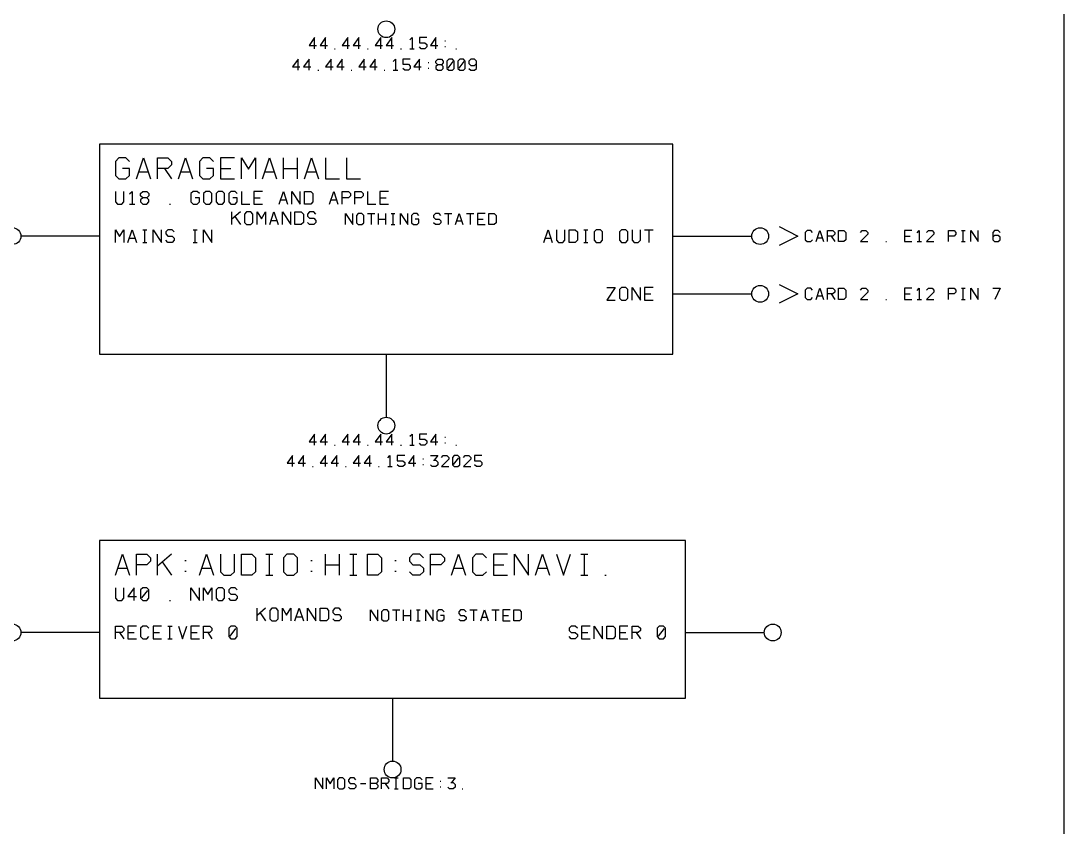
# Model space of a CAD drawing. Header units: millimetres. Extents: x 10 to 2534, y 10 to 1372.
# Drawn here: x 1337.2 to 1535.9, y 1051.6 to 1205.2 of the extents above; entities that cross this region are included whole.
import ezdxf

# ---------------------------------------------------------------- set-up
doc = ezdxf.new("R2010")
doc.units = ezdxf.units.MM
for name, color, linetype, lineweight in [('DEVICE', 7, 'CONTINUOUS', 25), ('GROUP', 6, 'CONTINUOUS', 25), ('LABEL', 8, 'CONTINUOUS', 25), ('PANE', 250, 'CONTINUOUS', 25), ('POINT', 4, 'CONTINUOUS', 25), ('PORT_BUS', 5, 'CONTINUOUS', 25), ('PORT_IN', 3, 'CONTINUOUS', 25), ('PORT_OUT', 30, 'CONTINUOUS', 25), ('PORTAL', 2, 'CONTINUOUS', 25)]:
    doc.layers.add(name, color=color, linetype=linetype, lineweight=lineweight)

msp = doc.modelspace()

# ---------------------------------------------------------------- linework, layer by layer
at = {"layer": 'DEVICE'}
for points in [[(1352.2, 1141.7), (1461.4, 1141.7), (1461.4, 1181.7), (1352.2, 1181.7)], [(1352.2, 1076.2), (1463.8, 1076.2), (1463.8, 1106.2), (1352.2, 1106.2)]]:
    msp.add_lwpolyline(points, close=True, dxfattribs=at)
at = {"layer": 'GROUP'}
msp.add_lwpolyline([(24, 223.4), (1535.9, 223.4), (1535.9, 1327.2), (24, 1327.2)], close=True, dxfattribs=at)
at = {"layer": 'LABEL'}
for points in [[(1393.15, 1199.9), (1393.15, 1202), (1392.1, 1200.53), (1393.5, 1200.53)], [(1395.25, 1199.9), (1395.25, 1202), (1394.2, 1200.53), (1395.6, 1200.53)], [(1399.45, 1199.9), (1399.45, 1202), (1398.4, 1200.53), (1399.8, 1200.53)], [(1401.55, 1199.9), (1401.55, 1202), (1400.5, 1200.53), (1401.9, 1200.53)], [(1405.75, 1199.9), (1405.75, 1202), (1404.7, 1200.53), (1406.1, 1200.53)], [(1407.85, 1199.9), (1407.85, 1202), (1406.8, 1200.53), (1408.2, 1200.53)], [(1411.28, 1201.58), (1411.7, 1202), (1411.7, 1199.9)], [(1414.5, 1202), (1413.1, 1202), (1413.1, 1201.02), (1414.15, 1201.02), (1414.5, 1200.67), (1414.5, 1200.25), (1414.15, 1199.9), (1413.45, 1199.9), (1413.1, 1200.25)], [(1416.25, 1199.9), (1416.25, 1202), (1415.2, 1200.53), (1416.6, 1200.53)], [(1417.93, 1201.37), (1418.07, 1201.37)], [(1417.93, 1200.32), (1418.07, 1200.32)], [(1396.93, 1199.9), (1397.07, 1199.9)], [(1403.23, 1199.9), (1403.37, 1199.9)], [(1409.53, 1199.9), (1409.67, 1199.9)], [(1411.28, 1199.9), (1412.12, 1199.9)], [(1420.03, 1199.9), (1420.17, 1199.9)], [(1357.866667, 1178.433333), (1357.2, 1179.1), (1355.866667, 1179.1), (1355.2, 1178.433333), (1355.2, 1175.766667), (1355.866667, 1175.1), (1357.2, 1175.1), (1357.866667, 1175.766667), (1357.866667, 1177.1), (1356.533333, 1177.1)], [(1359.2, 1175.1), (1360.533333, 1179.1), (1361.866667, 1175.1)], [(1363.2, 1175.1), (1363.2, 1179.1), (1365.2, 1179.1), (1365.866667, 1178.433333), (1365.866667, 1177.766667), (1365.2, 1177.1), (1363.2, 1177.1)], [(1367.2, 1175.1), (1368.533333, 1179.1), (1369.866667, 1175.1)], [(1373.866667, 1178.433333), (1373.2, 1179.1), (1371.866667, 1179.1), (1371.2, 1178.433333), (1371.2, 1175.766667), (1371.866667, 1175.1), (1373.2, 1175.1), (1373.866667, 1175.766667), (1373.866667, 1177.1), (1372.533333, 1177.1)], [(1377.866667, 1179.1), (1375.2, 1179.1), (1375.2, 1175.1), (1377.866667, 1175.1)], [(1379.2, 1175.1), (1379.2, 1179.1), (1380.533333, 1176.966667), (1381.866667, 1179.1), (1381.866667, 1175.1)], [(1383.2, 1175.1), (1384.533333, 1179.1), (1385.866667, 1175.1)], [(1387.2, 1175.1), (1387.2, 1179.1)], [(1389.866667, 1175.1), (1389.866667, 1179.1)], [(1391.2, 1175.1), (1392.533333, 1179.1), (1393.866667, 1175.1)], [(1395.2, 1179.1), (1395.2, 1175.1), (1397.866667, 1175.1)], [(1399.2, 1179.1), (1399.2, 1175.1), (1401.866667, 1175.1)], [(1359.666667, 1176.433333), (1361.4, 1176.433333)], [(1364.533333, 1177.1), (1365.866667, 1175.1)], [(1367.666667, 1176.433333), (1369.4, 1176.433333)], [(1375.2, 1177.1), (1377.2, 1177.1)], [(1383.666667, 1176.433333), (1385.4, 1176.433333)], [(1387.2, 1177.1), (1389.866667, 1177.1)], [(1391.666667, 1176.433333), (1393.4, 1176.433333)], [(1355.2, 1172.7), (1355.2, 1170.7), (1355.6, 1170.3), (1356.4, 1170.3), (1356.8, 1170.7), (1356.8, 1172.7)], [(1357.92, 1172.22), (1358.4, 1172.7), (1358.4, 1170.3)], [(1360.4, 1171.5), (1360, 1171.9), (1360, 1172.3), (1360.4, 1172.7), (1361.2, 1172.7), (1361.6, 1172.3), (1361.6, 1171.9), (1361.2, 1171.5), (1360.4, 1171.5), (1360, 1171.1), (1360, 1170.7), (1360.4, 1170.3), (1361.2, 1170.3), (1361.6, 1170.7), (1361.6, 1171.1), (1361.2, 1171.5)], [(1371.2, 1172.3), (1370.8, 1172.7), (1370, 1172.7), (1369.6, 1172.3), (1369.6, 1170.7), (1370, 1170.3), (1370.8, 1170.3), (1371.2, 1170.7), (1371.2, 1171.5), (1370.4, 1171.5)], [(1372.4, 1170.3), (1373.2, 1170.3), (1373.6, 1170.7), (1373.6, 1172.3), (1373.2, 1172.7), (1372.4, 1172.7), (1372, 1172.3), (1372, 1170.7), (1372.4, 1170.3)], [(1374.8, 1170.3), (1375.6, 1170.3), (1376, 1170.7), (1376, 1172.3), (1375.6, 1172.7), (1374.8, 1172.7), (1374.4, 1172.3), (1374.4, 1170.7), (1374.8, 1170.3)], [(1378.4, 1172.3), (1378, 1172.7), (1377.2, 1172.7), (1376.8, 1172.3), (1376.8, 1170.7), (1377.2, 1170.3), (1378, 1170.3), (1378.4, 1170.7), (1378.4, 1171.5), (1377.6, 1171.5)], [(1379.2, 1172.7), (1379.2, 1170.3), (1380.8, 1170.3)], [(1383.2, 1172.7), (1381.6, 1172.7), (1381.6, 1170.3), (1383.2, 1170.3)], [(1386.4, 1170.3), (1387.2, 1172.7), (1388, 1170.3)], [(1388.8, 1170.3), (1388.8, 1172.7), (1390.4, 1170.3), (1390.4, 1172.7)], [(1391.2, 1170.3), (1391.2, 1172.7), (1392.4, 1172.7), (1392.8, 1172.3), (1392.8, 1170.7), (1392.4, 1170.3), (1391.2, 1170.3)], [(1396, 1170.3), (1396.8, 1172.7), (1397.6, 1170.3)], [(1398.4, 1170.3), (1398.4, 1172.7), (1399.6, 1172.7), (1400, 1172.3), (1400, 1171.9), (1399.6, 1171.5), (1398.4, 1171.5)], [(1400.8, 1170.3), (1400.8, 1172.7), (1402, 1172.7), (1402.4, 1172.3), (1402.4, 1171.9), (1402, 1171.5), (1400.8, 1171.5)], [(1403.2, 1172.7), (1403.2, 1170.3), (1404.8, 1170.3)], [(1407.2, 1172.7), (1405.6, 1172.7), (1405.6, 1170.3), (1407.2, 1170.3)], [(1381.6, 1171.5), (1382.8, 1171.5)], [(1386.68, 1171.1), (1387.72, 1171.1)], [(1396.28, 1171.1), (1397.32, 1171.1)], [(1405.6, 1171.5), (1406.8, 1171.5)], [(1357.92, 1170.3), (1358.88, 1170.3)], [(1365.52, 1170.3), (1365.68, 1170.3)], [(1355.2, 1163), (1355.2, 1165.4), (1356, 1164.12), (1356.8, 1165.4), (1356.8, 1163)], [(1357.6, 1163), (1358.4, 1165.4), (1359.2, 1163)], [(1360.4, 1165.4), (1361.2, 1165.4)], [(1360.8, 1163), (1360.8, 1165.4)], [(1362.4, 1163), (1362.4, 1165.4), (1364, 1163), (1364, 1165.4)], [(1366.4, 1165), (1366, 1165.4), (1365.2, 1165.4), (1364.8, 1165), (1364.8, 1164.6), (1365.2, 1164.2), (1366, 1164.2), (1366.4, 1163.8), (1366.4, 1163.4), (1366, 1163), (1365.2, 1163), (1364.8, 1163.4)], [(1370, 1165.4), (1370.8, 1165.4)], [(1370.4, 1163), (1370.4, 1165.4)], [(1372, 1163), (1372, 1165.4), (1373.6, 1163), (1373.6, 1165.4)], [(1436.8, 1163), (1437.6, 1165.4), (1438.4, 1163)], [(1439.2, 1165.4), (1439.2, 1163.4), (1439.6, 1163), (1440.4, 1163), (1440.8, 1163.4), (1440.8, 1165.4)], [(1441.6, 1163), (1441.6, 1165.4), (1442.8, 1165.4), (1443.2, 1165), (1443.2, 1163.4), (1442.8, 1163), (1441.6, 1163)], [(1444.4, 1165.4), (1445.2, 1165.4)], [(1444.8, 1163), (1444.8, 1165.4)], [(1446.8, 1163), (1447.6, 1163), (1448, 1163.4), (1448, 1165), (1447.6, 1165.4), (1446.8, 1165.4), (1446.4, 1165), (1446.4, 1163.4), (1446.8, 1163)], [(1451.6, 1163), (1452.4, 1163), (1452.8, 1163.4), (1452.8, 1165), (1452.4, 1165.4), (1451.6, 1165.4), (1451.2, 1165), (1451.2, 1163.4), (1451.6, 1163)], [(1453.6, 1165.4), (1453.6, 1163.4), (1454, 1163), (1454.8, 1163), (1455.2, 1163.4), (1455.2, 1165.4)], [(1456, 1165.4), (1457.6, 1165.4)], [(1456.8, 1165.4), (1456.8, 1163)], [(1357.88, 1163.8), (1358.92, 1163.8)], [(1360.4, 1163), (1361.2, 1163)], [(1370, 1163), (1370.8, 1163)], [(1437.08, 1163.8), (1438.12, 1163.8)], [(1444.4, 1163), (1445.2, 1163)], [(1448.8, 1154.4), (1450.4, 1154.4), (1448.8, 1152), (1450.4, 1152)], [(1451.6, 1152), (1452.4, 1152), (1452.8, 1152.4), (1452.8, 1154), (1452.4, 1154.4), (1451.6, 1154.4), (1451.2, 1154), (1451.2, 1152.4), (1451.6, 1152)], [(1453.6, 1152), (1453.6, 1154.4), (1455.2, 1152), (1455.2, 1154.4)], [(1457.6, 1154.4), (1456, 1154.4), (1456, 1152), (1457.6, 1152)], [(1456, 1153.2), (1457.2, 1153.2)], [(1393.15, 1124.4), (1393.15, 1126.5), (1392.1, 1125.03), (1393.5, 1125.03)], [(1395.25, 1124.4), (1395.25, 1126.5), (1394.2, 1125.03), (1395.6, 1125.03)], [(1399.45, 1124.4), (1399.45, 1126.5), (1398.4, 1125.03), (1399.8, 1125.03)], [(1401.55, 1124.4), (1401.55, 1126.5), (1400.5, 1125.03), (1401.9, 1125.03)], [(1405.75, 1124.4), (1405.75, 1126.5), (1404.7, 1125.03), (1406.1, 1125.03)], [(1407.85, 1124.4), (1407.85, 1126.5), (1406.8, 1125.03), (1408.2, 1125.03)], [(1411.28, 1126.08), (1411.7, 1126.5), (1411.7, 1124.4)], [(1414.5, 1126.5), (1413.1, 1126.5), (1413.1, 1125.52), (1414.15, 1125.52), (1414.5, 1125.17), (1414.5, 1124.75), (1414.15, 1124.4), (1413.45, 1124.4), (1413.1, 1124.75)], [(1416.25, 1124.4), (1416.25, 1126.5), (1415.2, 1125.03), (1416.6, 1125.03)], [(1417.93, 1125.87), (1418.07, 1125.87)], [(1417.93, 1124.82), (1418.07, 1124.82)], [(1396.93, 1124.4), (1397.07, 1124.4)], [(1403.23, 1124.4), (1403.37, 1124.4)], [(1409.53, 1124.4), (1409.67, 1124.4)], [(1411.28, 1124.4), (1412.12, 1124.4)], [(1420.03, 1124.4), (1420.17, 1124.4)], [(1355.2, 1099.6), (1356.533333, 1103.6), (1357.866667, 1099.6)], [(1359.2, 1099.6), (1359.2, 1103.6), (1361.2, 1103.6), (1361.866667, 1102.933333), (1361.866667, 1102.266667), (1361.2, 1101.6), (1359.2, 1101.6)], [(1363.2, 1099.6), (1363.2, 1103.6)], [(1365.866667, 1103.6), (1363.2, 1101.333333)], [(1371.2, 1099.6), (1372.533333, 1103.6), (1373.866667, 1099.6)], [(1375.2, 1103.6), (1375.2, 1100.266667), (1375.866667, 1099.6), (1377.2, 1099.6), (1377.866667, 1100.266667), (1377.866667, 1103.6)], [(1379.2, 1099.6), (1379.2, 1103.6), (1381.2, 1103.6), (1381.866667, 1102.933333), (1381.866667, 1100.266667), (1381.2, 1099.6), (1379.2, 1099.6)], [(1383.866667, 1103.6), (1385.2, 1103.6)], [(1384.533333, 1099.6), (1384.533333, 1103.6)], [(1387.866667, 1099.6), (1389.2, 1099.6), (1389.866667, 1100.266667), (1389.866667, 1102.933333), (1389.2, 1103.6), (1387.866667, 1103.6), (1387.2, 1102.933333), (1387.2, 1100.266667), (1387.866667, 1099.6)], [(1395.2, 1099.6), (1395.2, 1103.6)], [(1397.866667, 1099.6), (1397.866667, 1103.6)], [(1399.866667, 1103.6), (1401.2, 1103.6)], [(1400.533333, 1099.6), (1400.533333, 1103.6)], [(1403.2, 1099.6), (1403.2, 1103.6), (1405.2, 1103.6), (1405.866667, 1102.933333), (1405.866667, 1100.266667), (1405.2, 1099.6), (1403.2, 1099.6)], [(1413.866667, 1102.933333), (1413.2, 1103.6), (1411.866667, 1103.6), (1411.2, 1102.933333), (1411.2, 1102.266667), (1411.866667, 1101.6), (1413.2, 1101.6), (1413.866667, 1100.933333), (1413.866667, 1100.266667), (1413.2, 1099.6), (1411.866667, 1099.6), (1411.2, 1100.266667)], [(1415.2, 1099.6), (1415.2, 1103.6), (1417.2, 1103.6), (1417.866667, 1102.933333), (1417.866667, 1102.266667), (1417.2, 1101.6), (1415.2, 1101.6)], [(1419.2, 1099.6), (1420.533333, 1103.6), (1421.866667, 1099.6)], [(1425.866667, 1102.933333), (1425.2, 1103.6), (1423.866667, 1103.6), (1423.2, 1102.933333), (1423.2, 1100.266667), (1423.866667, 1099.6), (1425.2, 1099.6), (1425.866667, 1100.266667)], [(1429.866667, 1103.6), (1427.2, 1103.6), (1427.2, 1099.6), (1429.866667, 1099.6)], [(1431.2, 1099.6), (1431.2, 1103.6), (1433.866667, 1099.6), (1433.866667, 1103.6)], [(1435.2, 1099.6), (1436.533333, 1103.6), (1437.866667, 1099.6)], [(1439.2, 1103.6), (1440.533333, 1099.6), (1441.866667, 1103.6)], [(1443.866667, 1103.6), (1445.2, 1103.6)], [(1444.533333, 1099.6), (1444.533333, 1103.6)], [(1355.666667, 1100.933333), (1357.4, 1100.933333)], [(1364.133333, 1102.133333), (1365.866667, 1099.6)], [(1368.4, 1102.4), (1368.666667, 1102.4)], [(1371.666667, 1100.933333), (1373.4, 1100.933333)], [(1392.4, 1102.4), (1392.666667, 1102.4)], [(1395.2, 1101.6), (1397.866667, 1101.6)], [(1408.4, 1102.4), (1408.666667, 1102.4)], [(1419.666667, 1100.933333), (1421.4, 1100.933333)], [(1427.2, 1101.6), (1429.2, 1101.6)], [(1435.666667, 1100.933333), (1437.4, 1100.933333)], [(1368.4, 1100.4), (1368.666667, 1100.4)], [(1383.866667, 1099.6), (1385.2, 1099.6)], [(1392.4, 1100.4), (1392.666667, 1100.4)], [(1399.866667, 1099.6), (1401.2, 1099.6)], [(1408.4, 1100.4), (1408.666667, 1100.4)], [(1443.866667, 1099.6), (1445.2, 1099.6)], [(1448.4, 1099.6), (1448.666667, 1099.6)], [(1355.2, 1097.2), (1355.2, 1095.2), (1355.6, 1094.8), (1356.4, 1094.8), (1356.8, 1095.2), (1356.8, 1097.2)], [(1358.8, 1094.8), (1358.8, 1097.2), (1357.6, 1095.52), (1359.2, 1095.52)], [(1360.4, 1094.8), (1361.2, 1094.8), (1361.6, 1095.2), (1361.6, 1096.8), (1361.2, 1097.2), (1360.4, 1097.2), (1360, 1096.8), (1360, 1095.2), (1360.4, 1094.8)], [(1369.6, 1094.8), (1369.6, 1097.2), (1371.2, 1094.8), (1371.2, 1097.2)], [(1372, 1094.8), (1372, 1097.2), (1372.8, 1095.92), (1373.6, 1097.2), (1373.6, 1094.8)], [(1374.8, 1094.8), (1375.6, 1094.8), (1376, 1095.2), (1376, 1096.8), (1375.6, 1097.2), (1374.8, 1097.2), (1374.4, 1096.8), (1374.4, 1095.2), (1374.8, 1094.8)], [(1378.4, 1096.8), (1378, 1097.2), (1377.2, 1097.2), (1376.8, 1096.8), (1376.8, 1096.4), (1377.2, 1096), (1378, 1096), (1378.4, 1095.6), (1378.4, 1095.2), (1378, 1094.8), (1377.2, 1094.8), (1376.8, 1095.2)], [(1360.24, 1095.28), (1361.36, 1096.72)], [(1365.52, 1094.8), (1365.68, 1094.8)], [(1355.2, 1087.5), (1355.2, 1089.9), (1356.4, 1089.9), (1356.8, 1089.5), (1356.8, 1089.1), (1356.4, 1088.7), (1355.2, 1088.7)], [(1359.2, 1089.9), (1357.6, 1089.9), (1357.6, 1087.5), (1359.2, 1087.5)], [(1361.6, 1089.5), (1361.2, 1089.9), (1360.4, 1089.9), (1360, 1089.5), (1360, 1087.9), (1360.4, 1087.5), (1361.2, 1087.5), (1361.6, 1087.9)], [(1364, 1089.9), (1362.4, 1089.9), (1362.4, 1087.5), (1364, 1087.5)], [(1365.2, 1089.9), (1366, 1089.9)], [(1365.6, 1087.5), (1365.6, 1089.9)], [(1367.2, 1089.9), (1368, 1087.5), (1368.8, 1089.9)], [(1371.2, 1089.9), (1369.6, 1089.9), (1369.6, 1087.5), (1371.2, 1087.5)], [(1372, 1087.5), (1372, 1089.9), (1373.2, 1089.9), (1373.6, 1089.5), (1373.6, 1089.1), (1373.2, 1088.7), (1372, 1088.7)], [(1377.2, 1087.5), (1378, 1087.5), (1378.4, 1087.9), (1378.4, 1089.5), (1378, 1089.9), (1377.2, 1089.9), (1376.8, 1089.5), (1376.8, 1087.9), (1377.2, 1087.5)], [(1377.04, 1087.98), (1378.16, 1089.42)], [(1443.2, 1089.5), (1442.8, 1089.9), (1442, 1089.9), (1441.6, 1089.5), (1441.6, 1089.1), (1442, 1088.7), (1442.8, 1088.7), (1443.2, 1088.3), (1443.2, 1087.9), (1442.8, 1087.5), (1442, 1087.5), (1441.6, 1087.9)], [(1445.6, 1089.9), (1444, 1089.9), (1444, 1087.5), (1445.6, 1087.5)], [(1446.4, 1087.5), (1446.4, 1089.9), (1448, 1087.5), (1448, 1089.9)], [(1448.8, 1087.5), (1448.8, 1089.9), (1450, 1089.9), (1450.4, 1089.5), (1450.4, 1087.9), (1450, 1087.5), (1448.8, 1087.5)], [(1452.8, 1089.9), (1451.2, 1089.9), (1451.2, 1087.5), (1452.8, 1087.5)], [(1453.6, 1087.5), (1453.6, 1089.9), (1454.8, 1089.9), (1455.2, 1089.5), (1455.2, 1089.1), (1454.8, 1088.7), (1453.6, 1088.7)], [(1458.8, 1087.5), (1459.6, 1087.5), (1460, 1087.9), (1460, 1089.5), (1459.6, 1089.9), (1458.8, 1089.9), (1458.4, 1089.5), (1458.4, 1087.9), (1458.8, 1087.5)], [(1458.64, 1087.98), (1459.76, 1089.42)], [(1356, 1088.7), (1356.8, 1087.5)], [(1357.6, 1088.7), (1358.8, 1088.7)], [(1362.4, 1088.7), (1363.6, 1088.7)], [(1365.2, 1087.5), (1366, 1087.5)], [(1369.6, 1088.7), (1370.8, 1088.7)], [(1372.8, 1088.7), (1373.6, 1087.5)], [(1444, 1088.7), (1445.2, 1088.7)], [(1451.2, 1088.7), (1452.4, 1088.7)], [(1454.4, 1088.7), (1455.2, 1087.5)], [(1393.3, 1058.9), (1393.3, 1061), (1394.7, 1058.9), (1394.7, 1061)], [(1395.4, 1058.9), (1395.4, 1061), (1396.1, 1059.88), (1396.8, 1061), (1396.8, 1058.9)], [(1397.85, 1058.9), (1398.55, 1058.9), (1398.9, 1059.25), (1398.9, 1060.65), (1398.55, 1061), (1397.85, 1061), (1397.5, 1060.65), (1397.5, 1059.25), (1397.85, 1058.9)], [(1401, 1060.65), (1400.65, 1061), (1399.95, 1061), (1399.6, 1060.65), (1399.6, 1060.3), (1399.95, 1059.95), (1400.65, 1059.95), (1401, 1059.6), (1401, 1059.25), (1400.65, 1058.9), (1399.95, 1058.9), (1399.6, 1059.25)], [(1401.91, 1059.95), (1402.89, 1059.95)], [(1403.8, 1058.9), (1403.8, 1061), (1404.85, 1061), (1405.2, 1060.65), (1405.2, 1060.3), (1404.85, 1059.95), (1403.8, 1059.95)], [(1404.85, 1059.95), (1405.2, 1059.6), (1405.2, 1059.25), (1404.85, 1058.9), (1403.8, 1058.9)], [(1405.9, 1058.9), (1405.9, 1061), (1406.95, 1061), (1407.3, 1060.65), (1407.3, 1060.3), (1406.95, 1059.95), (1405.9, 1059.95)], [(1406.6, 1059.95), (1407.3, 1058.9)], [(1408.35, 1061), (1409.05, 1061)], [(1408.7, 1058.9), (1408.7, 1061)], [(1410.1, 1058.9), (1410.1, 1061), (1411.15, 1061), (1411.5, 1060.65), (1411.5, 1059.25), (1411.15, 1058.9), (1410.1, 1058.9)], [(1413.6, 1060.65), (1413.25, 1061), (1412.55, 1061), (1412.2, 1060.65), (1412.2, 1059.25), (1412.55, 1058.9), (1413.25, 1058.9), (1413.6, 1059.25), (1413.6, 1059.95), (1412.9, 1059.95)], [(1415.7, 1061), (1414.3, 1061), (1414.3, 1058.9), (1415.7, 1058.9)], [(1414.3, 1059.95), (1415.35, 1059.95)], [(1417.03, 1060.37), (1417.17, 1060.37)], [(1417.03, 1059.32), (1417.17, 1059.32)], [(1418.5, 1061), (1419.9, 1061), (1419.2, 1060.09)], [(1419.06, 1060.09), (1419.55, 1060.09), (1419.9, 1059.74), (1419.9, 1059.25), (1419.55, 1058.9), (1418.85, 1058.9), (1418.5, 1059.25)], [(1408.35, 1058.9), (1409.05, 1058.9)], [(1421.23, 1058.9), (1421.37, 1058.9)]]:
    msp.add_lwpolyline(points, dxfattribs=at)
at = {"layer": 'PANE'}
for points in [[(1377.4, 1166.4), (1377.4, 1168.8)], [(1379, 1168.8), (1377.4, 1167.44)], [(1380.2, 1166.4), (1381, 1166.4), (1381.4, 1166.8), (1381.4, 1168.4), (1381, 1168.8), (1380.2, 1168.8), (1379.8, 1168.4), (1379.8, 1166.8), (1380.2, 1166.4)], [(1382.2, 1166.4), (1382.2, 1168.8), (1383, 1167.52), (1383.8, 1168.8), (1383.8, 1166.4)], [(1384.6, 1166.4), (1385.4, 1168.8), (1386.2, 1166.4)], [(1387, 1166.4), (1387, 1168.8), (1388.6, 1166.4), (1388.6, 1168.8)], [(1389.4, 1166.4), (1389.4, 1168.8), (1390.6, 1168.8), (1391, 1168.4), (1391, 1166.8), (1390.6, 1166.4), (1389.4, 1166.4)], [(1393.4, 1168.4), (1393, 1168.8), (1392.2, 1168.8), (1391.8, 1168.4), (1391.8, 1168), (1392.2, 1167.6), (1393, 1167.6), (1393.4, 1167.2), (1393.4, 1166.8), (1393, 1166.4), (1392.2, 1166.4), (1391.8, 1166.8)], [(1399, 1166.4), (1399, 1168.5), (1400.4, 1166.4), (1400.4, 1168.5)], [(1401.45, 1166.4), (1402.15, 1166.4), (1402.5, 1166.75), (1402.5, 1168.15), (1402.15, 1168.5), (1401.45, 1168.5), (1401.1, 1168.15), (1401.1, 1166.75), (1401.45, 1166.4)], [(1403.2, 1168.5), (1404.6, 1168.5)], [(1403.9, 1168.5), (1403.9, 1166.4)], [(1405.3, 1166.4), (1405.3, 1168.5)], [(1406.7, 1166.4), (1406.7, 1168.5)], [(1407.75, 1168.5), (1408.45, 1168.5)], [(1408.1, 1166.4), (1408.1, 1168.5)], [(1409.5, 1166.4), (1409.5, 1168.5), (1410.9, 1166.4), (1410.9, 1168.5)], [(1413, 1168.15), (1412.65, 1168.5), (1411.95, 1168.5), (1411.6, 1168.15), (1411.6, 1166.75), (1411.95, 1166.4), (1412.65, 1166.4), (1413, 1166.75), (1413, 1167.45), (1412.3, 1167.45)], [(1417.2, 1168.15), (1416.85, 1168.5), (1416.15, 1168.5), (1415.8, 1168.15), (1415.8, 1167.8), (1416.15, 1167.45), (1416.85, 1167.45), (1417.2, 1167.1), (1417.2, 1166.75), (1416.85, 1166.4), (1416.15, 1166.4), (1415.8, 1166.75)], [(1417.9, 1168.5), (1419.3, 1168.5)], [(1418.6, 1168.5), (1418.6, 1166.4)], [(1420, 1166.4), (1420.7, 1168.5), (1421.4, 1166.4)], [(1422.1, 1168.5), (1423.5, 1168.5)], [(1422.8, 1168.5), (1422.8, 1166.4)], [(1425.6, 1168.5), (1424.2, 1168.5), (1424.2, 1166.4), (1425.6, 1166.4)], [(1426.3, 1166.4), (1426.3, 1168.5), (1427.35, 1168.5), (1427.7, 1168.15), (1427.7, 1166.75), (1427.35, 1166.4), (1426.3, 1166.4)], [(1377.96, 1167.92), (1379, 1166.4)], [(1384.88, 1167.2), (1385.92, 1167.2)], [(1405.3, 1167.45), (1406.7, 1167.45)], [(1407.75, 1166.4), (1408.45, 1166.4)], [(1420.245, 1167.1), (1421.155, 1167.1)], [(1424.2, 1167.45), (1425.25, 1167.45)], [(1382.2, 1090.9), (1382.2, 1093.3)], [(1383.8, 1093.3), (1382.2, 1091.94)], [(1385, 1090.9), (1385.8, 1090.9), (1386.2, 1091.3), (1386.2, 1092.9), (1385.8, 1093.3), (1385, 1093.3), (1384.6, 1092.9), (1384.6, 1091.3), (1385, 1090.9)], [(1387, 1090.9), (1387, 1093.3), (1387.8, 1092.02), (1388.6, 1093.3), (1388.6, 1090.9)], [(1389.4, 1090.9), (1390.2, 1093.3), (1391, 1090.9)], [(1391.8, 1090.9), (1391.8, 1093.3), (1393.4, 1090.9), (1393.4, 1093.3)], [(1394.2, 1090.9), (1394.2, 1093.3), (1395.4, 1093.3), (1395.8, 1092.9), (1395.8, 1091.3), (1395.4, 1090.9), (1394.2, 1090.9)], [(1398.2, 1092.9), (1397.8, 1093.3), (1397, 1093.3), (1396.6, 1092.9), (1396.6, 1092.5), (1397, 1092.1), (1397.8, 1092.1), (1398.2, 1091.7), (1398.2, 1091.3), (1397.8, 1090.9), (1397, 1090.9), (1396.6, 1091.3)], [(1403.8, 1090.9), (1403.8, 1093), (1405.2, 1090.9), (1405.2, 1093)], [(1406.25, 1090.9), (1406.95, 1090.9), (1407.3, 1091.25), (1407.3, 1092.65), (1406.95, 1093), (1406.25, 1093), (1405.9, 1092.65), (1405.9, 1091.25), (1406.25, 1090.9)], [(1408, 1093), (1409.4, 1093)], [(1408.7, 1093), (1408.7, 1090.9)], [(1410.1, 1090.9), (1410.1, 1093)], [(1411.5, 1090.9), (1411.5, 1093)], [(1412.55, 1093), (1413.25, 1093)], [(1412.9, 1090.9), (1412.9, 1093)], [(1414.3, 1090.9), (1414.3, 1093), (1415.7, 1090.9), (1415.7, 1093)], [(1417.8, 1092.65), (1417.45, 1093), (1416.75, 1093), (1416.4, 1092.65), (1416.4, 1091.25), (1416.75, 1090.9), (1417.45, 1090.9), (1417.8, 1091.25), (1417.8, 1091.95), (1417.1, 1091.95)], [(1422, 1092.65), (1421.65, 1093), (1420.95, 1093), (1420.6, 1092.65), (1420.6, 1092.3), (1420.95, 1091.95), (1421.65, 1091.95), (1422, 1091.6), (1422, 1091.25), (1421.65, 1090.9), (1420.95, 1090.9), (1420.6, 1091.25)], [(1422.7, 1093), (1424.1, 1093)], [(1423.4, 1093), (1423.4, 1090.9)], [(1424.8, 1090.9), (1425.5, 1093), (1426.2, 1090.9)], [(1426.9, 1093), (1428.3, 1093)], [(1427.6, 1093), (1427.6, 1090.9)], [(1430.4, 1093), (1429, 1093), (1429, 1090.9), (1430.4, 1090.9)], [(1431.1, 1090.9), (1431.1, 1093), (1432.15, 1093), (1432.5, 1092.65), (1432.5, 1091.25), (1432.15, 1090.9), (1431.1, 1090.9)], [(1382.76, 1092.42), (1383.8, 1090.9)], [(1389.68, 1091.7), (1390.72, 1091.7)], [(1410.1, 1091.95), (1411.5, 1091.95)], [(1412.55, 1090.9), (1413.25, 1090.9)], [(1425.045, 1091.6), (1425.955, 1091.6)], [(1429, 1091.95), (1430.05, 1091.95)]]:
    msp.add_lwpolyline(points, dxfattribs=at)
at = {"layer": 'POINT'}
for centre in [(1406.8, 1203.6), (1335.6, 1164.2), (1478, 1164.2), (1478, 1153.2), (1406.8, 1128.1), (1335.6, 1088.7), (1480.4, 1088.7), (1408, 1062.6)]:
    msp.add_circle(centre, 1.6, dxfattribs=at)
at = {"layer": 'PORT_BUS'}
for p, q in [((1406.8, 1141.7), (1406.8, 1129.7)), ((1408, 1076.2), (1408, 1064.2))]:
    msp.add_line(p, q, dxfattribs=at)
at = {"layer": 'PORT_IN'}
for p, q in [((1352.2, 1164.2), (1337.2, 1164.2)), ((1352.2, 1088.7), (1337.2, 1088.7))]:
    msp.add_line(p, q, dxfattribs=at)
at = {"layer": 'PORT_OUT'}
for p, q in [((1461.4, 1164.2), (1476.4, 1164.2)), ((1461.4, 1153.2), (1476.4, 1153.2)), ((1463.8, 1088.7), (1478.8, 1088.7))]:
    msp.add_line(p, q, dxfattribs=at)
at = {"layer": 'PORTAL'}
for points in [[(1390, 1195.8), (1390, 1197.9), (1388.95, 1196.43), (1390.35, 1196.43)], [(1392.1, 1195.8), (1392.1, 1197.9), (1391.05, 1196.43), (1392.45, 1196.43)], [(1396.3, 1195.8), (1396.3, 1197.9), (1395.25, 1196.43), (1396.65, 1196.43)], [(1398.4, 1195.8), (1398.4, 1197.9), (1397.35, 1196.43), (1398.75, 1196.43)], [(1402.6, 1195.8), (1402.6, 1197.9), (1401.55, 1196.43), (1402.95, 1196.43)], [(1404.7, 1195.8), (1404.7, 1197.9), (1403.65, 1196.43), (1405.05, 1196.43)], [(1408.13, 1197.48), (1408.55, 1197.9), (1408.55, 1195.8)], [(1411.35, 1197.9), (1409.95, 1197.9), (1409.95, 1196.92), (1411, 1196.92), (1411.35, 1196.57), (1411.35, 1196.15), (1411, 1195.8), (1410.3, 1195.8), (1409.95, 1196.15)], [(1413.1, 1195.8), (1413.1, 1197.9), (1412.05, 1196.43), (1413.45, 1196.43)], [(1414.78, 1197.27), (1414.92, 1197.27)], [(1414.78, 1196.22), (1414.92, 1196.22)], [(1416.6, 1196.85), (1416.25, 1197.2), (1416.25, 1197.55), (1416.6, 1197.9), (1417.3, 1197.9), (1417.65, 1197.55), (1417.65, 1197.2), (1417.3, 1196.85), (1416.6, 1196.85), (1416.25, 1196.5), (1416.25, 1196.15), (1416.6, 1195.8), (1417.3, 1195.8), (1417.65, 1196.15), (1417.65, 1196.5), (1417.3, 1196.85)], [(1418.7, 1195.8), (1419.4, 1195.8), (1419.75, 1196.15), (1419.75, 1197.55), (1419.4, 1197.9), (1418.7, 1197.9), (1418.35, 1197.55), (1418.35, 1196.15), (1418.7, 1195.8)], [(1418.56, 1196.22), (1419.54, 1197.48)], [(1420.8, 1195.8), (1421.5, 1195.8), (1421.85, 1196.15), (1421.85, 1197.55), (1421.5, 1197.9), (1420.8, 1197.9), (1420.45, 1197.55), (1420.45, 1196.15), (1420.8, 1195.8)], [(1420.66, 1196.22), (1421.64, 1197.48)], [(1422.55, 1196.15), (1422.9, 1195.8), (1423.6, 1195.8), (1423.95, 1196.15), (1423.95, 1197.55), (1423.6, 1197.9), (1422.9, 1197.9), (1422.55, 1197.55), (1422.55, 1197.06), (1422.9, 1196.71), (1423.6, 1196.71), (1423.95, 1197.06)], [(1393.78, 1195.8), (1393.92, 1195.8)], [(1400.08, 1195.8), (1400.22, 1195.8)], [(1406.38, 1195.8), (1406.52, 1195.8)], [(1408.13, 1195.8), (1408.97, 1195.8)], [(1481.6, 1166), (1485.2, 1164.2), (1481.6, 1162.4)], [(1488, 1164.9), (1487.65, 1165.25), (1486.95, 1165.25), (1486.6, 1164.9), (1486.6, 1163.5), (1486.95, 1163.15), (1487.65, 1163.15), (1488, 1163.5)], [(1488.7, 1163.15), (1489.4, 1165.25), (1490.1, 1163.15)], [(1490.8, 1163.15), (1490.8, 1165.25), (1491.85, 1165.25), (1492.2, 1164.9), (1492.2, 1164.55), (1491.85, 1164.2), (1490.8, 1164.2)], [(1492.9, 1163.15), (1492.9, 1165.25), (1493.95, 1165.25), (1494.3, 1164.9), (1494.3, 1163.5), (1493.95, 1163.15), (1492.9, 1163.15)], [(1497.1, 1164.9), (1497.45, 1165.25), (1498.15, 1165.25), (1498.5, 1164.9), (1498.5, 1164.55), (1497.1, 1163.15), (1498.5, 1163.15)], [(1506.9, 1165.25), (1505.5, 1165.25), (1505.5, 1163.15), (1506.9, 1163.15)], [(1507.88, 1164.83), (1508.3, 1165.25), (1508.3, 1163.15)], [(1509.7, 1164.9), (1510.05, 1165.25), (1510.75, 1165.25), (1511.1, 1164.9), (1511.1, 1164.55), (1509.7, 1163.15), (1511.1, 1163.15)], [(1513.9, 1163.15), (1513.9, 1165.25), (1514.95, 1165.25), (1515.3, 1164.9), (1515.3, 1164.55), (1514.95, 1164.2), (1513.9, 1164.2)], [(1516.35, 1165.25), (1517.05, 1165.25)], [(1516.7, 1163.15), (1516.7, 1165.25)], [(1518.1, 1163.15), (1518.1, 1165.25), (1519.5, 1163.15), (1519.5, 1165.25)], [(1523.7, 1164.9), (1523.35, 1165.25), (1522.65, 1165.25), (1522.3, 1164.9), (1522.3, 1163.5), (1522.65, 1163.15), (1523.35, 1163.15), (1523.7, 1163.5), (1523.7, 1163.99), (1523.35, 1164.34), (1522.65, 1164.34), (1522.3, 1163.99)], [(1488.945, 1163.85), (1489.855, 1163.85)], [(1491.5, 1164.2), (1492.2, 1163.15)], [(1501.93, 1163.15), (1502.07, 1163.15)], [(1505.5, 1164.2), (1506.55, 1164.2)], [(1507.88, 1163.15), (1508.72, 1163.15)], [(1516.35, 1163.15), (1517.05, 1163.15)], [(1481.6, 1155), (1485.2, 1153.2), (1481.6, 1151.4)], [(1488, 1153.9), (1487.65, 1154.25), (1486.95, 1154.25), (1486.6, 1153.9), (1486.6, 1152.5), (1486.95, 1152.15), (1487.65, 1152.15), (1488, 1152.5)], [(1488.7, 1152.15), (1489.4, 1154.25), (1490.1, 1152.15)], [(1488.945, 1152.85), (1489.855, 1152.85)], [(1490.8, 1152.15), (1490.8, 1154.25), (1491.85, 1154.25), (1492.2, 1153.9), (1492.2, 1153.55), (1491.85, 1153.2), (1490.8, 1153.2)], [(1491.5, 1153.2), (1492.2, 1152.15)], [(1492.9, 1152.15), (1492.9, 1154.25), (1493.95, 1154.25), (1494.3, 1153.9), (1494.3, 1152.5), (1493.95, 1152.15), (1492.9, 1152.15)], [(1497.1, 1153.9), (1497.45, 1154.25), (1498.15, 1154.25), (1498.5, 1153.9), (1498.5, 1153.55), (1497.1, 1152.15), (1498.5, 1152.15)], [(1506.9, 1154.25), (1505.5, 1154.25), (1505.5, 1152.15), (1506.9, 1152.15)], [(1505.5, 1153.2), (1506.55, 1153.2)], [(1507.88, 1153.83), (1508.3, 1154.25), (1508.3, 1152.15)], [(1509.7, 1153.9), (1510.05, 1154.25), (1510.75, 1154.25), (1511.1, 1153.9), (1511.1, 1153.55), (1509.7, 1152.15), (1511.1, 1152.15)], [(1513.9, 1152.15), (1513.9, 1154.25), (1514.95, 1154.25), (1515.3, 1153.9), (1515.3, 1153.55), (1514.95, 1153.2), (1513.9, 1153.2)], [(1516.35, 1154.25), (1517.05, 1154.25)], [(1516.7, 1152.15), (1516.7, 1154.25)], [(1518.1, 1152.15), (1518.1, 1154.25), (1519.5, 1152.15), (1519.5, 1154.25)], [(1522.3, 1154.25), (1523.7, 1154.25), (1522.72, 1152.15)], [(1501.93, 1152.15), (1502.07, 1152.15)], [(1507.88, 1152.15), (1508.72, 1152.15)], [(1516.35, 1152.15), (1517.05, 1152.15)], [(1388.95, 1120.3), (1388.95, 1122.4), (1387.9, 1120.93), (1389.3, 1120.93)], [(1391.05, 1120.3), (1391.05, 1122.4), (1390, 1120.93), (1391.4, 1120.93)], [(1395.25, 1120.3), (1395.25, 1122.4), (1394.2, 1120.93), (1395.6, 1120.93)], [(1397.35, 1120.3), (1397.35, 1122.4), (1396.3, 1120.93), (1397.7, 1120.93)], [(1401.55, 1120.3), (1401.55, 1122.4), (1400.5, 1120.93), (1401.9, 1120.93)], [(1403.65, 1120.3), (1403.65, 1122.4), (1402.6, 1120.93), (1404, 1120.93)], [(1407.08, 1121.98), (1407.5, 1122.4), (1407.5, 1120.3)], [(1410.3, 1122.4), (1408.9, 1122.4), (1408.9, 1121.42), (1409.95, 1121.42), (1410.3, 1121.07), (1410.3, 1120.65), (1409.95, 1120.3), (1409.25, 1120.3), (1408.9, 1120.65)], [(1412.05, 1120.3), (1412.05, 1122.4), (1411, 1120.93), (1412.4, 1120.93)], [(1413.73, 1121.77), (1413.87, 1121.77)], [(1413.73, 1120.72), (1413.87, 1120.72)], [(1415.2, 1122.4), (1416.6, 1122.4), (1415.9, 1121.49)], [(1415.76, 1121.49), (1416.25, 1121.49), (1416.6, 1121.14), (1416.6, 1120.65), (1416.25, 1120.3), (1415.55, 1120.3), (1415.2, 1120.65)], [(1417.3, 1122.05), (1417.65, 1122.4), (1418.35, 1122.4), (1418.7, 1122.05), (1418.7, 1121.7), (1417.3, 1120.3), (1418.7, 1120.3)], [(1419.75, 1120.3), (1420.45, 1120.3), (1420.8, 1120.65), (1420.8, 1122.05), (1420.45, 1122.4), (1419.75, 1122.4), (1419.4, 1122.05), (1419.4, 1120.65), (1419.75, 1120.3)], [(1419.61, 1120.72), (1420.59, 1121.98)], [(1421.5, 1122.05), (1421.85, 1122.4), (1422.55, 1122.4), (1422.9, 1122.05), (1422.9, 1121.7), (1421.5, 1120.3), (1422.9, 1120.3)], [(1425, 1122.4), (1423.6, 1122.4), (1423.6, 1121.42), (1424.65, 1121.42), (1425, 1121.07), (1425, 1120.65), (1424.65, 1120.3), (1423.95, 1120.3), (1423.6, 1120.65)], [(1392.73, 1120.3), (1392.87, 1120.3)], [(1399.03, 1120.3), (1399.17, 1120.3)], [(1405.33, 1120.3), (1405.47, 1120.3)], [(1407.08, 1120.3), (1407.92, 1120.3)]]:
    msp.add_lwpolyline(points, dxfattribs=at)

doc.saveas('drawing.dxf')
